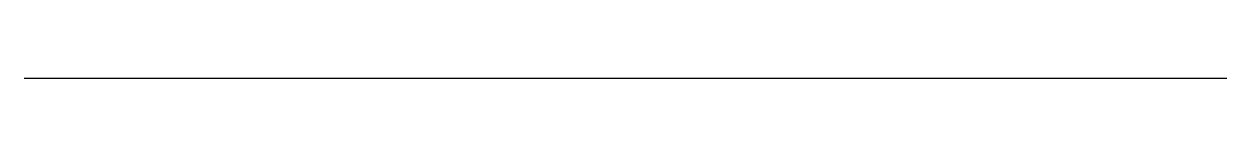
# Model space of a CAD drawing. Header units: millimetres. Extents: x -15 to -10, y 0 to 0.
import ezdxf

# ---------------------------------------------------------------- set-up
doc = ezdxf.new("R2010")
doc.units = ezdxf.units.MM

# ---------------------------------------------------------------- blocks, each defined once
blk = doc.blocks.new('B')
blk.add_line((0, 0), (5, 0))

msp = doc.modelspace()

# ---------------------------------------------------------------- block references
at = {"extrusion": (0, 0, -1)}
msp.add_blockref('B', (10, 0), dxfattribs=at)

doc.saveas('drawing.dxf')
